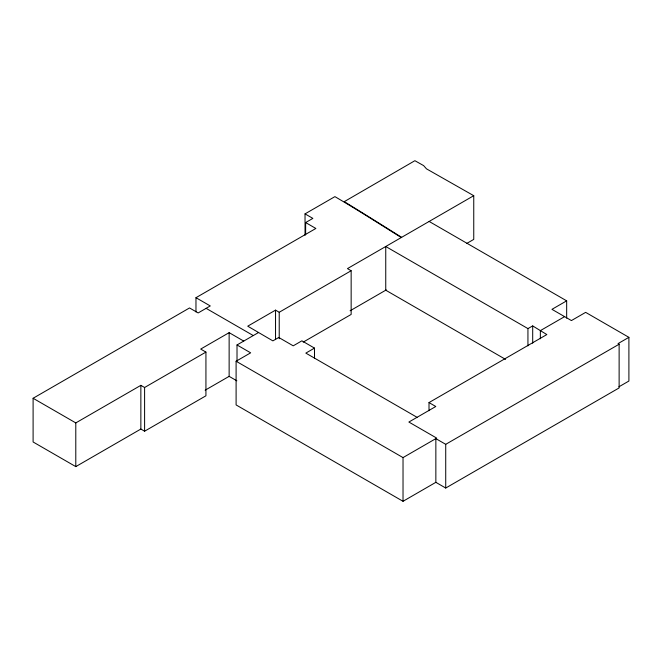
<?xml version="1.0" encoding="UTF-8"?>
<svg xmlns="http://www.w3.org/2000/svg" width="662" height="662" viewBox="0 0 662 662"><rect width="100%" height="100%" fill="white"/><g stroke="black" fill="none" stroke-linecap="round" stroke-linejoin="round"><path stroke-width="0.99" d="M305.033 235.217L305.033 213.876L334.906 196.631C357.397 209.755 379.252 223.806 401.28 237.542M305.637 234.753L305.637 222.556L312.861 218.394L305.033 213.876M195.969 311.918L195.969 297.693L315.865 228.464L305.637 222.556M243.724 341.079L229.135 332.655L200.694 349.073L205.932 352.093L205.932 395.802L144.597 431.21L140.857 429.05L75.791 466.619L33.1 441.976L33.1 398.267L189.531 307.954L198.161 312.936L210.268 305.943L195.969 297.693M33.1 398.267L75.791 422.91L140.857 385.342L144.597 387.502L205.932 352.093M303.196 342.122L351.15 314.442L351.15 270.741L279.223 312.265L275.541 310.13L247.729 326.184L272.876 340.872L278.76 337.479L293.225 345.829L301.889 340.822L314.5 348.104L314.5 358.266M466.627 243.508L473.752 239.404L473.752 195.695L347.459 268.607L351.15 270.741M237.013 361.22L237.013 344.96L258.486 332.556M429.009 410.713L429.009 402.579L435.795 406.501L408.868 422.042L436.721 438.128L435.853 438.625L435.853 482.325L403.026 501.299L236.102 404.929L236.102 361.229L250.65 352.829L237.013 344.96M205.137 390.208L229.135 376.355L236.855 380.815M350.107 310.784L386.277 289.898M314.5 348.104L305.836 353.111L417.052 417.317M566.664 318.124L566.664 300.846L551.959 309.336L571.422 320.573L585.647 312.365L628.9 337.339L628.9 381.039L618.887 386.823M564.603 316.635L540.349 330.636L540.349 338.762M429.009 402.579L546.837 334.558L532.695 325.919L527.937 328.592L385.747 246.504L385.747 290.204L505.578 359.392M403.026 501.299L403.026 457.599L435.853 438.625L445.725 444.326L619.127 344.215L619.127 387.924L445.725 488.035L435.853 482.325M628.9 337.339L618.051 343.595L619.127 344.215M473.752 195.695L426.477 168.835L423.614 165.599L414.884 160.701L344.281 201.645C363.496 213.421 382.586 225.37 401.635 237.335M429.142 221.447L566.664 300.846M206.122 308.343L253.281 335.568M236.102 361.229L403.026 457.599M532.695 325.919L532.695 343.197M527.937 328.592L527.937 345.87M445.725 444.326L445.725 488.035M279.223 312.265L279.223 338.687M275.541 310.13L275.541 339.606M229.135 332.655L229.135 376.355M144.597 387.502L144.597 431.21M140.857 385.342L140.857 429.05M75.791 422.91L75.791 466.619"/></g></svg>
